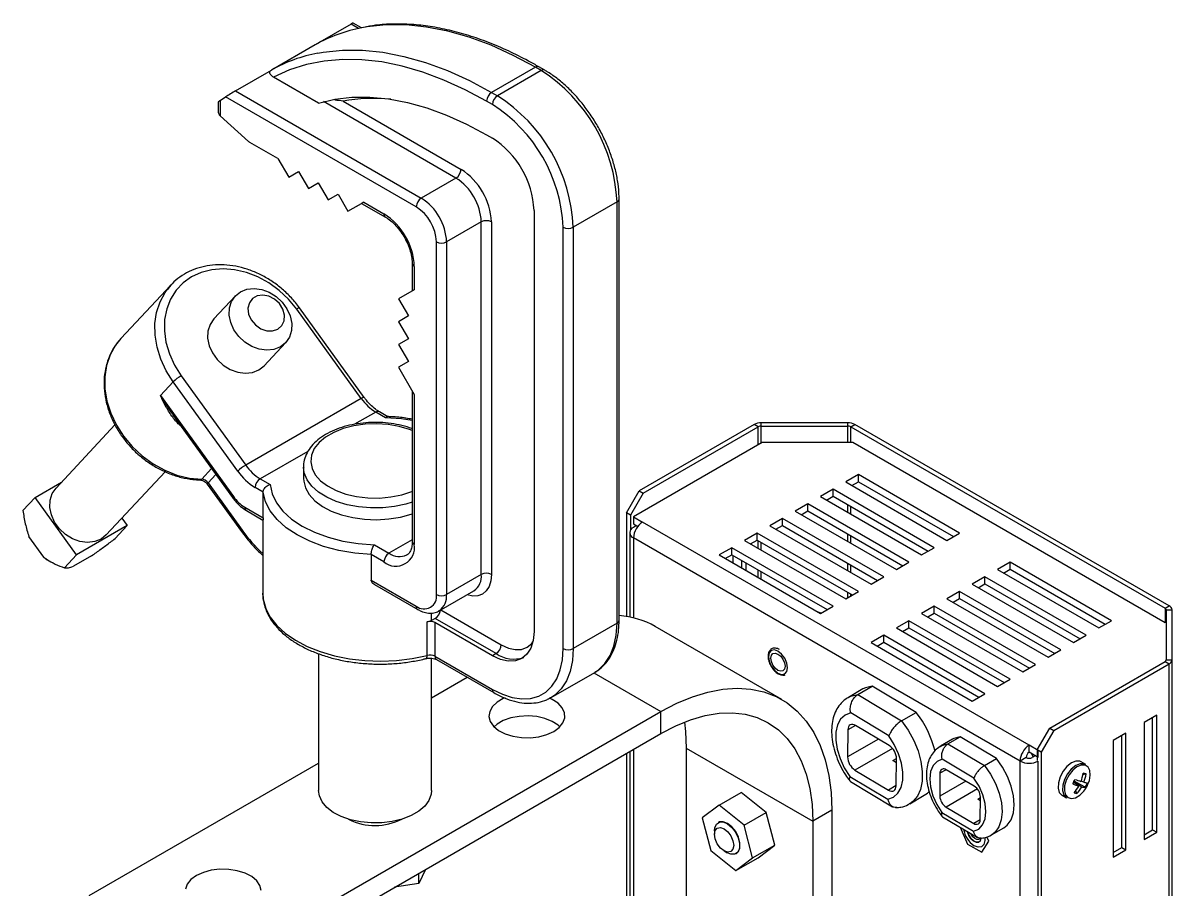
# Model space of a CAD drawing. Extents: x 7 to 135, y 1 to 99.
# Drawn here: x 94.31 to 102.34, y 21.06 to 27.11 of the extents above; entities that cross this region are included whole.
import ezdxf

# ---------------------------------------------------------------- set-up
doc = ezdxf.new("R2010")
doc.units = 0
doc.header["$MEASUREMENT"] = 0
doc.layers.add('OBJECT', color=7, linetype='CONTINUOUS')

msp = doc.modelspace()

# ---------------------------------------------------------------- linework, layer by layer
at = {"layer": 'OBJECT'}
for p, q in [((96.6052, 27.1039), (96.3542, 26.959)), ((96.6573, 27.0738), (96.6052, 27.1039)), ((96.6789, 27.0783), (96.6205, 27.112)), ((96.3542, 26.959), (96.0487, 26.7826)), ((95.7977, 26.6377), (96.0487, 26.7826)), ((97.8934, 26.8029), (97.5879, 26.6266)), ((97.9334, 26.7798), (97.628, 26.6034)), ((97.9334, 26.7798), (97.8934, 26.8029)), ((97.9584, 26.7822), (97.9184, 26.8054)), ((96.377, 26.5523), (96.064, 26.733)), ((95.6919, 26.5713), (95.7292, 26.5957)), ((97.0609, 25.8269), (95.7292, 26.5957)), ((95.7977, 26.6377), (97.0962, 25.8881)), ((97.5879, 26.6266), (97.628, 26.6034)), ((95.6773, 26.5609), (95.6773, 26.4961)), ((95.6919, 26.5713), (95.6919, 26.4622)), ((97.3387, 26.0282), (96.4133, 26.5624)), ((96.5496, 26.5654), (97.3741, 26.0894)), ((97.5926, 26.5422), (97.5525, 26.5653)), ((95.8896, 26.2849), (95.6919, 26.4622)), ((96.0949, 26.1649), (95.899, 26.278)), ((97.5525, 26.3302), (97.5926, 26.307)), ((96.0949, 26.1649), (96.1699, 26.035)), ((96.1699, 26.035), (96.2388, 26.0748)), ((96.1699, 26.035), (96.2388, 26.0748)), ((96.2388, 26.0748), (96.3078, 25.9554)), ((97.3387, 26.0282), (97.0962, 25.8881)), ((96.3078, 25.9554), (96.3767, 25.9952)), ((96.3078, 25.9554), (96.3767, 25.9952)), ((96.3767, 25.9952), (96.4457, 25.8758)), ((96.4457, 25.8758), (96.5146, 25.9156)), ((96.4457, 25.8758), (96.5146, 25.9156)), ((96.5146, 25.9156), (96.5836, 25.7962)), ((96.5836, 25.7962), (96.6939, 25.8599)), ((96.5836, 25.7962), (96.6792, 25.8515)), ((96.6792, 25.8515), (96.8456, 25.7554)), ((96.6939, 25.8599), (96.8353, 25.7783)), ((98.4638, 25.8612), (98.1583, 25.6849)), ((98.4638, 22.9176), (98.4638, 25.8612)), ((98.4784, 22.938), (98.4784, 25.8816)), ((97.8839, 25.8024), (97.8839, 22.8588)), ((97.5155, 25.722), (97.273, 25.582)), ((97.5155, 23.2585), (97.5155, 25.722)), ((97.5862, 25.722), (97.5862, 23.2585)), ((98.0876, 22.7412), (98.0876, 25.6849)), ((98.1583, 25.6849), (98.1583, 22.7412)), ((97.2023, 23.1184), (97.2023, 25.582)), ((97.273, 25.582), (97.273, 23.1184)), ((97.0328, 25.4313), (97.0328, 25.2391)), ((97.0474, 25.4109), (97.0474, 25.2476)), ((95.3478, 25.282), (94.9974, 24.9063)), ((95.3213, 25.2504), (95.3478, 25.282)), ((97.0474, 25.2476), (96.9371, 25.1839)), ((95.7971, 25.2051), (95.6467, 25.0438)), ((96.9371, 25.1839), (97.0061, 25.0645)), ((96.6769, 24.4882), (96.2259, 25.1132)), ((96.6972, 24.4957), (96.2462, 25.1207)), ((97.0061, 25.0645), (96.9371, 25.0246)), ((96.9371, 25.0246), (97.0061, 24.9052)), ((94.9974, 24.9063), (94.9882, 24.8962)), ((97.0061, 24.9052), (96.9371, 24.8654)), ((95.9976, 24.7164), (96.1481, 24.8776)), ((96.9371, 24.8654), (97.0061, 24.746)), ((97.0061, 24.746), (96.9371, 24.7062)), ((96.9371, 24.7062), (97.0474, 24.5151)), ((95.3628, 24.6048), (95.2739, 24.5096)), ((95.8138, 23.9798), (95.3628, 24.6048)), ((95.4184, 24.647), (95.8694, 24.022)), ((95.2739, 24.5096), (95.7832, 23.8039)), ((96.6769, 24.4882), (95.8694, 24.022)), ((97.0328, 24.5405), (97.0328, 23.4887)), ((97.0474, 24.5151), (97.0474, 23.4683)), ((95.3583, 24.3767), (95.778, 23.795)), ((96.7783, 24.3927), (96.6306, 24.3075)), ((96.8472, 24.3529), (96.7783, 24.3927)), ((96.8629, 24.3608), (96.8033, 24.3952)), ((94.9556, 24.3031), (94.5443, 23.8622)), ((99.4219, 24.3068), (98.6175, 23.8424)), ((98.6458, 23.8261), (99.4502, 24.2905)), ((99.4502, 24.2905), (99.4219, 24.3068)), ((99.4502, 24.1639), (99.4502, 24.2905)), ((99.4714, 24.2955), (99.4714, 24.3186)), ((100.0759, 24.3186), (99.4714, 24.3186)), ((99.4714, 24.2955), (100.0759, 24.2955)), ((99.4714, 24.1762), (99.4714, 24.2955)), ((100.0759, 24.2955), (100.0759, 24.3186)), ((100.0759, 24.1795), (100.0759, 24.2955)), ((100.0971, 24.2905), (100.1254, 24.3068)), ((100.0971, 24.2905), (102.2928, 23.0229)), ((100.0971, 24.1795), (100.0971, 24.2905)), ((102.3211, 23.0393), (100.1254, 24.3068)), ((99.4773, 24.1795), (98.5787, 23.6608)), ((100.1125, 24.1795), (99.4773, 24.1795)), ((102.2928, 22.9209), (100.1125, 24.1795)), ((96.3037, 24.1187), (95.9708, 23.9265)), ((96.2734, 24.011), (96.2734, 23.9294)), ((94.8953, 23.5347), (95.3075, 23.9765)), ((95.562, 23.9236), (95.6315, 23.9981)), ((95.6608, 23.9575), (95.6062, 23.899)), ((95.9708, 23.9265), (96.0397, 23.8867)), ((100.1502, 23.9557), (100.0618, 23.9047)), ((100.8573, 23.5475), (100.1502, 23.9557)), ((100.1502, 23.9067), (100.1502, 23.9557)), ((94.3982, 23.7971), (94.5832, 23.9039)), ((95.5521, 23.9186), (95.5526, 23.9186)), ((95.601, 23.8901), (95.8404, 23.5585)), ((95.6062, 23.899), (95.8455, 23.5673)), ((95.991, 23.8332), (95.9354, 23.8653)), ((99.9734, 23.8536), (99.885, 23.8026)), ((100.6805, 23.4454), (99.9734, 23.8536)), ((99.9734, 23.8046), (99.9734, 23.8536)), ((100.0618, 23.9047), (100.7689, 23.4965)), ((100.1042, 23.8802), (100.1502, 23.9067)), ((100.1502, 23.9067), (100.8149, 23.523)), ((94.3132, 23.706), (94.3982, 23.7971)), ((94.6878, 23.3957), (94.3982, 23.7971)), ((95.991, 23.6544), (95.991, 23.8332)), ((98.5292, 23.6893), (98.6175, 23.8424)), ((98.6458, 23.8261), (98.5574, 23.673)), ((98.6175, 23.8424), (98.6458, 23.8261)), ((99.885, 23.8026), (100.5921, 23.3944)), ((99.9275, 23.7781), (99.9734, 23.8046)), ((99.9734, 23.8046), (100.6381, 23.4209)), ((95.8643, 23.7275), (95.991, 23.6544)), ((95.8747, 23.7046), (95.9896, 23.6383)), ((98.5574, 23.673), (98.5292, 23.6893)), ((98.5292, 23.6893), (98.5292, 22.9652)), ((99.7966, 23.7516), (99.7083, 23.7006)), ((99.7083, 23.7006), (100.4154, 23.2924)), ((99.7507, 23.6761), (99.7966, 23.7026)), ((100.5038, 23.3434), (99.7966, 23.7516)), ((99.7966, 23.7026), (99.7966, 23.7516)), ((99.7966, 23.7026), (100.4613, 23.3189)), ((100.0759, 23.6924), (100.0759, 23.7455)), ((100.0971, 23.6802), (100.0971, 23.7332)), ((95.0041, 23.6514), (95.0414, 23.5998)), ((95.9887, 23.6388), (95.9887, 23.1257)), ((98.5574, 23.673), (98.5574, 23.5679)), ((98.5787, 23.6608), (98.6423, 23.624)), ((98.5787, 23.6608), (98.5787, 23.6118)), ((98.5787, 23.6118), (98.6092, 23.5942)), ((101.3434, 22.0647), (98.6423, 23.624)), ((99.6199, 23.6495), (99.5315, 23.5985)), ((100.327, 23.2413), (99.6199, 23.6495)), ((99.6199, 23.6005), (99.6199, 23.6495)), ((95.0414, 23.5998), (94.6878, 23.3957)), ((94.9564, 23.5087), (95.0414, 23.5998)), ((98.5523, 23.5505), (98.5523, 22.961)), ((98.5999, 23.5995), (98.5787, 23.5873)), ((99.4431, 23.5475), (99.3547, 23.4965)), ((100.1502, 23.1393), (99.4431, 23.5475)), ((99.4431, 23.4985), (99.4431, 23.5475)), ((99.5315, 23.5985), (100.2386, 23.1903)), ((99.5739, 23.574), (99.6199, 23.6005)), ((99.6199, 23.6005), (100.2845, 23.2168)), ((100.0759, 23.4883), (100.0759, 23.5414)), ((100.0971, 23.4761), (100.0971, 23.5291)), ((100.7689, 23.4965), (100.8573, 23.5475)), ((94.4593, 23.3785), (94.355, 23.5231)), ((96.7682, 23.4662), (96.8706, 23.4071)), ((97.0328, 23.5007), (96.8706, 23.4071)), ((101.2798, 21.9545), (98.5787, 23.5138)), ((98.5787, 23.5138), (98.5787, 22.9552)), ((99.2663, 23.4454), (99.1779, 23.3944)), ((99.9734, 23.0372), (99.2663, 23.4454)), ((99.2663, 23.3964), (99.2663, 23.4454)), ((99.3547, 23.4965), (100.0618, 23.0883)), ((99.3971, 23.472), (99.4431, 23.4985)), ((99.4431, 23.4985), (100.1078, 23.1148)), ((99.4502, 23.4413), (99.4502, 23.4944)), ((99.4714, 23.4291), (99.4714, 23.4821)), ((100.5921, 23.3944), (100.6805, 23.4454)), ((94.6028, 23.3046), (94.6878, 23.3957)), ((94.7924, 23.3889), (94.6651, 23.3154)), ((96.7462, 23.3973), (96.7462, 23.2184)), ((96.8353, 23.3458), (96.7462, 23.3973)), ((99.1779, 23.3944), (99.885, 22.9862)), ((99.2204, 23.3699), (99.2663, 23.3964)), ((99.2663, 23.3964), (99.931, 23.0127)), ((99.2752, 23.3383), (99.2752, 23.3913)), ((94.5084, 23.3466), (94.5175, 23.3418)), ((99.3353, 23.3036), (99.3353, 23.3566)), ((99.3635, 23.3403), (99.3635, 23.2873)), ((99.4502, 23.2372), (99.4502, 23.2903)), ((100.0759, 23.2842), (100.0759, 23.3373)), ((100.0971, 23.272), (100.0971, 23.325)), ((100.4154, 23.2924), (100.5038, 23.3434)), ((101.2109, 23.3434), (101.1225, 23.2924)), ((101.1225, 23.2924), (101.8296, 22.8842)), ((101.1649, 23.2679), (101.2109, 23.2944)), ((101.918, 22.9352), (101.2109, 23.3434)), ((101.2109, 23.2944), (101.2109, 23.3434)), ((101.2109, 23.2944), (101.8755, 22.9107)), ((96.7462, 23.2184), (97.0609, 23.0368)), ((97.5155, 23.2585), (97.273, 23.1184)), ((99.4714, 23.225), (99.4714, 23.278)), ((100.2386, 23.1903), (100.327, 23.2413)), ((101.0341, 23.2413), (100.9457, 23.1903)), ((101.7412, 22.8331), (101.0341, 23.2413)), ((101.0341, 23.1923), (101.0341, 23.2413)), ((96.7684, 23.1887), (97.0712, 23.0139)), ((97.2212, 23.004), (97.4637, 23.144)), ((100.0618, 23.0883), (100.1502, 23.1393)), ((100.0759, 23.0964), (100.0759, 23.1332)), ((100.8573, 23.1393), (100.7689, 23.0883)), ((101.5644, 22.7311), (100.8573, 23.1393)), ((100.8573, 23.0903), (100.8573, 23.1393)), ((100.9457, 23.1903), (101.6528, 22.7821)), ((100.9881, 23.1658), (101.0341, 23.1923)), ((101.0341, 23.1923), (101.6988, 22.8086)), ((100.0971, 23.1086), (100.0971, 23.1209)), ((100.7689, 23.0883), (101.476, 22.6801)), ((100.8114, 23.0638), (100.8573, 23.0903)), ((100.8573, 23.0903), (101.522, 22.7066)), ((97.1673, 22.9361), (97.1673, 22.989)), ((97.233, 23.0108), (97.6548, 22.7673)), ((99.8878, 22.9878), (99.8712, 22.9942)), ((99.885, 22.9862), (99.9734, 23.0372)), ((100.6805, 23.0372), (100.5921, 22.9862)), ((100.5921, 22.9862), (101.2993, 22.578)), ((100.6346, 22.9617), (100.6805, 22.9882)), ((101.3876, 22.629), (100.6805, 23.0372)), ((100.6805, 22.9882), (100.6805, 23.0372)), ((100.6805, 22.9882), (101.3452, 22.6045)), ((102.2928, 23.0229), (102.3211, 23.0393)), ((102.2928, 23.0229), (102.2928, 22.9209)), ((102.3016, 23.0107), (102.3016, 22.6617)), ((102.3016, 23.0107), (102.3416, 23.0107)), ((102.3416, 22.6617), (102.3416, 23.0107)), ((97.1366, 22.6927), (97.1366, 22.9278)), ((97.1942, 22.9516), (97.1673, 22.9361)), ((97.192, 22.9218), (97.192, 22.6867)), ((97.5926, 22.6906), (97.192, 22.9218)), ((97.6195, 22.7061), (97.1942, 22.9516)), ((98.4638, 22.9176), (98.1583, 22.7412)), ((99.6149, 22.3842), (98.731, 22.8945)), ((100.5038, 22.9352), (100.4154, 22.8842)), ((100.4154, 22.8842), (101.1225, 22.476)), ((100.4578, 22.8597), (100.5038, 22.8862)), ((101.2109, 22.527), (100.5038, 22.9352)), ((100.5038, 22.8862), (100.5038, 22.9352)), ((100.5038, 22.8862), (101.1684, 22.5025)), ((101.8296, 22.8842), (101.918, 22.9352)), ((100.327, 22.8331), (100.2386, 22.7821)), ((101.0341, 22.4249), (100.327, 22.8331)), ((100.327, 22.7841), (100.327, 22.8331)), ((101.6528, 22.7821), (101.7412, 22.8331)), ((100.2386, 22.7821), (100.9457, 22.3739)), ((100.281, 22.7576), (100.327, 22.7841)), ((100.327, 22.7841), (100.9917, 22.4004)), ((101.476, 22.6801), (101.5644, 22.7311)), ((96.3784, 22.705), (96.3784, 21.7492)), ((97.1684, 21.7492), (97.1684, 22.673)), ((97.192, 22.6867), (97.5926, 22.4554)), ((97.2024, 22.6638), (97.603, 22.4325)), ((97.6195, 22.7061), (97.5926, 22.6906)), ((101.4884, 22.1851), (102.2928, 22.6495)), ((102.2928, 22.6495), (102.3211, 22.6332)), ((102.3016, 22.6617), (102.3416, 22.6617)), ((102.3416, 17.1297), (102.3416, 22.6617)), ((98.0029, 22.3979), (98.3084, 22.5742)), ((98.3028, 22.571), (98.771, 22.3007)), ((101.2993, 22.578), (101.3876, 22.629)), ((101.5167, 22.1688), (102.3211, 22.6332)), ((102.3211, 17.1011), (102.3211, 22.6332)), ((97.1684, 22.396), (97.4173, 22.5397)), ((101.1225, 22.476), (101.2109, 22.527)), ((100.1818, 22.458), (100.08, 22.3993)), ((100.1457, 22.4189), (100.2475, 22.4777)), ((100.1457, 22.4189), (100.4522, 22.2359)), ((100.554, 22.2947), (100.2475, 22.4777)), ((100.9457, 22.3739), (101.0341, 22.4249)), ((95.6597, 20.5046), (98.771, 22.3007)), ((98.771, 22.1472), (98.771, 22.3007)), ((100.3635, 22.1308), (100.0963, 22.2902)), ((100.4522, 22.2359), (100.554, 22.2947)), ((102.2344, 22.2745), (102.146, 22.2234)), ((102.2061, 21.4743), (102.2061, 22.2581)), ((102.2344, 21.4579), (102.2344, 22.2745)), ((100.0774, 22.1736), (100.0746, 21.9832)), ((100.1291, 22.2035), (100.0774, 22.1736)), ((100.3651, 22.0627), (100.1309, 22.2024)), ((101.4, 22.032), (101.4884, 22.1851)), ((101.5167, 22.1688), (101.4283, 22.0157)), ((101.4884, 22.1851), (101.5167, 22.1688)), ((102.146, 22.2234), (102.146, 21.4069)), ((95.6597, 20.3511), (98.771, 22.1472)), ((100.2899, 22.1075), (100.0746, 21.9832)), ((100.8079, 22.1065), (100.7231, 22.0575)), ((100.7759, 22.0737), (100.8608, 22.1227)), ((101.1162, 21.9727), (100.8608, 22.1227)), ((102.0187, 22.15), (101.9303, 22.0989)), ((101.9303, 22.0989), (101.9303, 21.2824)), ((101.9904, 21.3498), (101.9904, 22.1336)), ((102.0187, 21.3334), (102.0187, 22.15)), ((98.5292, 22.0075), (98.5292, 18.3614)), ((98.5523, 22.0209), (98.5523, 18.3696)), ((98.5787, 22.0361), (98.5787, 18.3328)), ((98.9478, 22.0449), (99.8317, 21.5346)), ((98.9478, 22.0449), (98.9478, 16.2081)), ((100.3881, 22.0427), (100.1263, 21.8916)), ((100.7759, 22.0737), (101.0314, 21.9238)), ((101.4071, 22.0279), (101.3434, 22.0647)), ((101.3434, 22.0157), (101.3434, 22.0647)), ((101.4071, 21.979), (101.3434, 22.0157)), ((101.3604, 22.0059), (101.3723, 21.9833)), ((101.4283, 22.0157), (101.4, 22.032)), ((101.4, 22.032), (101.4, 21.9585)), ((101.4071, 21.979), (101.4071, 22.0279)), ((101.4283, 22.0157), (101.4283, 16.6878)), ((94.7758, 21.0148), (96.3784, 21.94)), ((100.3919, 21.9572), (100.4168, 21.9716)), ((100.4164, 21.9426), (100.3919, 21.9572)), ((100.3919, 21.9572), (100.4164, 21.9452)), ((100.414, 21.7807), (100.4168, 21.971)), ((100.9579, 21.8357), (100.7353, 21.9664)), ((101.0314, 21.9238), (101.1162, 21.9727)), ((101.3222, 21.9789), (101.2798, 21.9545)), ((101.2798, 16.7735), (101.2798, 21.9545)), ((101.3859, 21.9912), (101.3647, 21.9789)), ((101.4071, 16.7735), (101.4071, 21.9545)), ((101.7386, 21.9312), (101.7079, 21.9489)), ((100.0897, 21.8463), (100.3569, 21.6868)), ((100.1263, 21.8916), (100.3605, 21.7518)), ((100.7203, 21.8686), (100.7192, 21.7092)), ((100.7638, 21.8937), (100.7203, 21.8686)), ((100.9597, 21.7787), (100.7645, 21.8933)), ((101.7408, 21.864), (101.7191, 21.8579)), ((100.0945, 21.8114), (100.3895, 21.6353)), ((100.414, 21.7827), (100.3605, 21.7518)), ((100.9001, 21.8137), (100.7192, 21.7092)), ((100.9814, 21.7593), (100.7626, 21.6331)), ((101.6898, 21.7794), (101.6543, 21.8072)), ((101.6565, 21.8118), (101.7106, 21.7736)), ((101.735, 21.7707), (101.6573, 21.8136)), ((101.7261, 21.8066), (101.7062, 21.8149)), ((99.1764, 21.6465), (99.3305, 21.7354)), ((99.5063, 21.5958), (99.3305, 21.7354)), ((100.509, 21.6562), (100.6108, 21.715)), ((100.984, 21.6884), (101.0031, 21.6995)), ((101.003, 21.6772), (100.984, 21.6884)), ((100.984, 21.6884), (101.003, 21.6791)), ((101.002, 21.5432), (101.0032, 21.7026)), ((101.5729, 21.715), (101.6036, 21.6973)), ((101.6765, 21.7269), (101.6692, 21.7473)), ((99.1764, 21.6465), (99.0598, 21.5571)), ((99.3521, 21.5068), (99.1764, 21.6465)), ((99.9646, 21.6114), (99.8317, 21.5346)), ((99.9646, 21.6114), (99.9646, 17.8159)), ((100.7626, 21.6331), (100.9578, 21.5185)), ((99.0598, 21.5571), (99.119, 21.3281)), ((99.1731, 21.5257), (99.1701, 21.524)), ((99.3521, 21.5068), (99.5063, 21.5958)), ((99.5654, 21.3667), (99.5063, 21.5958)), ((99.8317, 21.5346), (99.8317, 15.5799)), ((100.7326, 21.5948), (100.9552, 21.4641)), ((100.737, 21.5653), (100.9829, 21.4209)), ((101.002, 21.5441), (100.9578, 21.5185)), ((99.1442, 21.4667), (99.1442, 21.4424)), ((99.4113, 21.2778), (99.3521, 21.5068)), ((100.862, 21.4919), (100.9118, 21.3725)), ((101.0806, 21.4383), (101.1654, 21.4873)), ((102.146, 21.4396), (102.2061, 21.4743)), ((102.146, 21.4069), (102.2344, 21.4579)), ((102.2061, 21.4743), (102.2344, 21.4579)), ((99.4113, 21.2778), (99.5654, 21.3667)), ((99.4489, 21.2774), (99.5654, 21.3667)), ((100.9118, 21.3725), (101.0138, 21.3185)), ((100.9936, 21.3898), (100.9937, 21.3899)), ((101.0138, 21.3185), (101.0611, 21.3956)), ((101.0611, 21.3956), (101.0487, 21.4255)), ((99.119, 21.3281), (99.2947, 21.1884)), ((99.2115, 21.3258), (99.2325, 21.3136)), ((99.2947, 21.1884), (99.4113, 21.2778)), ((99.2947, 21.1884), (99.4489, 21.2774)), ((99.2951, 21.3075), (99.2981, 21.3092)), ((101.9303, 21.3151), (101.9904, 21.3498)), ((101.9303, 21.2824), (102.0187, 21.3334)), ((101.9904, 21.3498), (102.0187, 21.3334)), ((97.1252, 21.197), (97.0796, 21.0988)), ((97.0796, 21.0988), (97.0796, 21.1707)), ((97.0796, 21.0988), (96.9095, 21.0725))]:
    msp.add_line(p, q, dxfattribs=at)
at = {"layer": 'OBJECT', "flags": 128}
for points in [[(97.8934, 26.8029), (97.7382, 26.8861), (97.5839, 26.9561), (97.4311, 27.0126), (97.2806, 27.0554), (97.1333, 27.0841), (96.9898, 27.0986), (96.8508, 27.099), (96.7171, 27.085), (96.6812, 27.0787)], [(96.3739, 26.902), (96.4117, 26.9087), (96.5453, 26.9226), (96.6843, 26.9223), (96.8278, 26.9077), (96.9752, 26.879), (97.1256, 26.8363), (97.2784, 26.7798), (97.4328, 26.7097), (97.5879, 26.6266)], [(97.5525, 26.5653), (97.4032, 26.6455), (97.2545, 26.7134), (97.1073, 26.7685), (96.9623, 26.8106), (96.8201, 26.8396), (96.6814, 26.8552), (96.547, 26.8574), (96.4174, 26.8462), (96.2933, 26.8217), (96.1753, 26.7839), (96.064, 26.733)], [(96.377, 26.5523), (96.4917, 26.5792), (96.6119, 26.5932), (96.7371, 26.594), (96.8664, 26.5819), (96.9993, 26.5568), (97.1351, 26.5188), (97.273, 26.4682), (97.4124, 26.4052), (97.5525, 26.3302)], [(96.2259, 25.1132), (96.1692, 25.182), (96.104, 25.2434), (96.0318, 25.2958), (95.9544, 25.3381), (95.8738, 25.369), (95.7919, 25.3879), (95.7108, 25.3943), (95.6324, 25.388), (95.5587, 25.3693), (95.4914, 25.3384), (95.4323, 25.2963), (95.3828, 25.244), (95.3442, 25.1827), (95.3173, 25.1139), (95.3028, 25.0394), (95.3011, 24.9609), (95.3123, 24.8805), (95.336, 24.8), (95.3716, 24.7216), (95.4184, 24.647)], [(95.3628, 24.6048), (95.3141, 24.682), (95.2763, 24.763), (95.2502, 24.8462), (95.2364, 24.9297), (95.2353, 25.0116), (95.2469, 25.09), (95.2708, 25.1633), (95.3066, 25.2298), (95.3213, 25.2504)], [(96.1116, 24.8487), (96.067, 24.8309), (96.0169, 24.8252), (95.9641, 24.8322), (95.9119, 24.8513), (95.8632, 24.8814), (95.8209, 24.9209), (95.7874, 24.9673), (95.7647, 25.0181), (95.754, 25.0702), (95.756, 25.1206), (95.7707, 25.1664), (95.797, 25.205), (95.8336, 25.234), (95.8783, 25.2519), (95.9284, 25.2575), (95.9811, 25.2505), (96.0333, 25.2314), (96.082, 25.2013), (96.1243, 25.1618), (96.1579, 25.1154), (96.1806, 25.0646), (96.1913, 25.0125), (96.1892, 24.9621), (96.1746, 24.9163), (96.1482, 24.8777), (96.1116, 24.8487)], [(96.0943, 24.9725), (96.122, 24.9971), (96.138, 25.0312), (96.1404, 25.0712), (96.1291, 25.1126), (96.1051, 25.1511), (96.0713, 25.1823), (96.0311, 25.203), (95.989, 25.2109), (95.9495, 25.2051), (95.9169, 25.1863), (95.8948, 25.1565), (95.8854, 25.1189), (95.89, 25.0776), (95.9078, 25.0372), (95.9371, 25.0018), (95.9747, 24.9755), (96.0164, 24.961), (96.0577, 24.96), (96.0943, 24.9725)], [(95.6467, 25.0438), (95.6466, 25.0437), (95.6202, 25.0051), (95.6056, 24.9593), (95.6035, 24.9089), (95.6142, 24.8568), (95.6369, 24.806), (95.6704, 24.7596), (95.7128, 24.7202), (95.7615, 24.69), (95.8137, 24.6709), (95.8664, 24.664), (95.9165, 24.6696), (95.9612, 24.6874), (95.9976, 24.7164)], [(94.9882, 24.8962), (94.9606, 24.8607), (94.9229, 24.7935), (94.8976, 24.7191), (94.8851, 24.6391), (94.8859, 24.5556), (94.8998, 24.4703), (94.9267, 24.3853), (94.9657, 24.3026), (95.0161, 24.2241), (95.0767, 24.1516), (95.1459, 24.0868), (95.2223, 24.0313), (95.3041, 23.9863), (95.3893, 23.9529), (95.4759, 23.9318), (95.562, 23.9236)], [(97.0328, 24.3341), (96.9591, 24.3448), (96.8472, 24.3529)], [(97.0328, 24.2641), (97.0128, 24.2718), (96.9409, 24.2929), (96.8637, 24.3063), (96.7835, 24.3115), (96.703, 24.3084), (96.6248, 24.297), (96.5513, 24.2778), (96.485, 24.2513), (96.428, 24.2183), (96.382, 24.18), (96.3487, 24.1376), (96.329, 24.0925), (96.3235, 24.046), (96.3326, 23.9997), (96.3558, 23.9551), (96.3924, 23.9136), (96.4413, 23.8766), (96.5008, 23.8451), (96.5691, 23.8204), (96.644, 23.803), (96.723, 23.7937), (96.8037, 23.7926), (96.8834, 23.7999), (96.9595, 23.8153), (97.0297, 23.8383), (97.0328, 23.8395)], [(97.0328, 23.7642), (96.989, 23.7506), (96.9096, 23.7333), (96.8264, 23.724), (96.7416, 23.7229), (96.6577, 23.7302), (96.5772, 23.7455), (96.5023, 23.7685), (96.4352, 23.7984), (96.3778, 23.8345), (96.3318, 23.8756), (96.2985, 23.9206), (96.2789, 23.9683), (96.2734, 24.0083)], [(96.2734, 23.9294), (96.2744, 23.911), (96.287, 23.8626), (96.3135, 23.8161), (96.3533, 23.7728), (96.4052, 23.7341), (96.4676, 23.701), (96.5389, 23.6744), (96.6169, 23.6552), (96.6994, 23.6439), (96.784, 23.6408), (96.8684, 23.646), (96.95, 23.6593), (97.0265, 23.6804), (97.0328, 23.6826)], [(94.8953, 23.5347), (94.8588, 23.5058), (94.8142, 23.488), (94.764, 23.4823), (94.7113, 23.4893), (94.6591, 23.5084), (94.6104, 23.5385), (94.5681, 23.578), (94.5346, 23.6244), (94.5118, 23.6752), (94.5012, 23.7273), (94.5032, 23.7777), (94.5178, 23.8235), (94.5442, 23.8621), (94.5443, 23.8622)], [(95.601, 23.8901), (95.6009, 23.8903), (95.6012, 23.8922), (95.603, 23.8951), (95.6062, 23.899)], [(96.0397, 23.8867), (96.0538, 23.8221), (96.084, 23.7594), (96.1299, 23.6999), (96.1903, 23.6449), (96.2639, 23.5956), (96.3493, 23.5531), (96.4446, 23.5182), (96.5476, 23.4918), (96.6563, 23.4743), (96.7682, 23.4662)], [(95.778, 23.795), (95.7779, 23.7953), (95.7781, 23.7971), (95.7799, 23.8), (95.7832, 23.8039)], [(96.7462, 23.3973), (96.6312, 23.407), (96.5197, 23.4261), (96.4141, 23.4541), (96.3164, 23.4905), (96.2286, 23.5344), (96.1524, 23.5851), (96.0895, 23.6415), (96.041, 23.7025), (96.008, 23.7668), (95.991, 23.8332)], [(95.8404, 23.5585), (95.8402, 23.5587), (95.8405, 23.5606), (95.8423, 23.5635), (95.8455, 23.5673)], [(97.5862, 23.2585), (97.5822, 23.213), (97.5701, 23.174), (97.5505, 23.143), (97.5241, 23.1211), (97.492, 23.1092), (97.4553, 23.1077), (97.4162, 23.1165)], [(95.9887, 23.1257), (95.9918, 23.0846), (96.0089, 23.0213), (96.0407, 22.96), (96.0865, 22.9017), (96.1455, 22.8475), (96.2166, 22.7984), (96.2986, 22.7553), (96.39, 22.719), (96.489, 22.6902), (96.5938, 22.6693), (96.7026, 22.6568), (96.8132, 22.6529), (96.9238, 22.6577), (97.0323, 22.671), (97.1366, 22.6927)], [(98.3084, 22.5742), (98.3342, 22.5913), (98.3796, 22.6351), (98.4158, 22.6909), (98.4423, 22.7575), (98.4584, 22.8335), (98.4638, 22.9176)], [(97.8839, 22.8588), (97.8783, 22.7964), (97.8617, 22.7429), (97.8348, 22.7002), (97.7986, 22.6702), (97.7545, 22.6538), (97.7041, 22.6518), (97.6494, 22.6642), (97.5926, 22.6906)], [(97.5926, 22.4554), (97.663, 22.4206), (97.732, 22.3981), (97.7982, 22.3884), (97.8602, 22.3917), (97.9167, 22.4079), (97.9667, 22.4367), (98.009, 22.4776), (98.0428, 22.5296), (98.0675, 22.5918), (98.0825, 22.6628), (98.0876, 22.7412)], [(97.6548, 22.7673), (97.7048, 22.7442), (97.7528, 22.7333), (97.797, 22.735), (97.8358, 22.7494), (97.8677, 22.7758), (97.8763, 22.7869)], [(98.1583, 22.7412), (98.1529, 22.6572), (98.1368, 22.5811), (98.1104, 22.5145), (98.0741, 22.4588), (98.0288, 22.415), (98.0002, 22.3963)], [(99.5885, 22.722), (99.5631, 22.7309), (99.5415, 22.7267), (99.5271, 22.7101), (99.522, 22.6836), (99.5271, 22.6513), (99.5415, 22.618), (99.5631, 22.5889), (99.5885, 22.5683), (99.614, 22.5595), (99.6356, 22.5637), (99.65, 22.5803), (99.6551, 22.6068), (99.65, 22.6391), (99.6356, 22.6723), (99.614, 22.7015), (99.5885, 22.722)], [(99.5884, 22.7218), (99.563, 22.7306), (99.5415, 22.7264), (99.5271, 22.7098), (99.522, 22.6834), (99.5271, 22.6512), (99.5415, 22.618), (99.563, 22.5889), (99.5884, 22.5684), (99.6138, 22.5596), (99.6354, 22.5638), (99.6497, 22.5803), (99.6548, 22.6068), (99.6497, 22.639), (99.6354, 22.6722), (99.6138, 22.7013), (99.5884, 22.7218)], [(99.5885, 22.7218), (99.5631, 22.7307), (99.5416, 22.7265)], [(99.6355, 22.5639), (99.6355, 22.5639), (99.6499, 22.5804), (99.6549, 22.6068), (99.6499, 22.6391), (99.6355, 22.6723), (99.614, 22.7013), (99.5885, 22.7218)], [(97.1288, 22.6706), (97.1307, 22.6715), (97.1332, 22.6744), (97.1351, 22.6791), (97.1362, 22.6852), (97.1366, 22.6927)], [(99.5884, 22.5879), (99.5695, 22.6032), (99.5534, 22.6249), (99.5427, 22.6496), (99.5389, 22.6737), (99.5427, 22.6934), (99.5534, 22.7057), (99.5695, 22.7088), (99.5884, 22.7023), (99.6073, 22.687), (99.6234, 22.6653), (99.6341, 22.6406), (99.6379, 22.6165), (99.6341, 22.5968), (99.6234, 22.5845), (99.6073, 22.5814), (99.5884, 22.5879)], [(98.771, 22.3007), (98.8811, 22.3584), (98.9903, 22.4038), (99.0976, 22.4366), (99.2022, 22.4565), (99.303, 22.4633), (99.3993, 22.4569), (99.4903, 22.4375), (99.5751, 22.4051), (99.6531, 22.3601), (99.7235, 22.3028), (99.7858, 22.2338), (99.8395, 22.1535), (99.884, 22.0628), (99.919, 21.9623), (99.9443, 21.8529), (99.9595, 21.7356), (99.9646, 21.6114)], [(100.0802, 22.3994), (100.0986, 22.4083), (100.1457, 22.4189)], [(100.2475, 22.4777), (100.2004, 22.467), (100.1818, 22.458)], [(97.6825, 22.3959), (97.6694, 22.3903), (97.6258, 22.3651), (97.5934, 22.3348), (97.5741, 22.301), (97.5687, 22.2656), (97.5776, 22.2304), (97.6004, 22.1973), (97.6357, 22.1682), (97.6818, 22.1445), (97.7361, 22.1276), (97.7956, 22.1184), (97.8572, 22.1174), (97.9176, 22.1246), (97.9735, 22.1396), (98.0218, 22.1617), (98.0218, 22.1617)], [(98.0218, 22.1617), (98.06, 22.1896), (98.0861, 22.2218), (98.0986, 22.2567), (98.0968, 22.2923), (98.0808, 22.3266), (98.0516, 22.358), (98.0106, 22.3845), (97.9909, 22.3937)], [(98.0639, 22.1933), (98.0516, 22.2044), (98.0106, 22.231), (97.9601, 22.2514), (97.9028, 22.2646), (97.8418, 22.2697), (97.7804, 22.2666), (97.7219, 22.2554), (97.6694, 22.2368), (97.6258, 22.2116), (97.6043, 22.1933)], [(98.771, 22.1472), (98.875, 22.2013), (98.9779, 22.2431), (99.0789, 22.2722), (99.1769, 22.2882), (99.271, 22.2912), (99.3603, 22.2809), (99.4439, 22.2576), (99.521, 22.2214), (99.5909, 22.1727), (99.6529, 22.1119), (99.7064, 22.0397), (99.7509, 21.9568), (99.786, 21.8638), (99.8113, 21.7618), (99.8265, 21.6517), (99.8317, 21.5346)], [(100.0963, 22.2902), (100.0575, 22.2753), (100.0264, 22.2472), (100.0046, 22.2072), (99.993, 22.1572), (99.9921, 22.0993), (100.002, 22.0364), (100.0223, 21.9712), (100.052, 21.9069), (100.0897, 21.8463)], [(98.935, 22.2271), (98.9427, 22.162), (98.9478, 22.0449)], [(100.1309, 22.2024), (100.1206, 22.2074), (100.1107, 22.2099), (100.1015, 22.2097), (100.0935, 22.207), (100.0868, 22.2018), (100.0818, 22.1943), (100.0786, 22.1848), (100.0774, 22.1736)], [(100.4522, 22.2359), (100.4981, 22.1698), (100.5368, 22.0986), (100.5668, 22.0248), (100.5871, 21.9512), (100.5969, 21.8803), (100.5959, 21.8147), (100.5842, 21.7566), (100.5621, 21.7083), (100.5305, 21.6714), (100.5088, 21.6561)], [(100.3569, 21.6868), (100.3957, 21.7017), (100.4268, 21.7298), (100.4486, 21.7698), (100.4602, 21.8199), (100.4611, 21.8777), (100.4512, 21.9407), (100.4309, 22.0058), (100.4012, 22.0702), (100.3635, 22.1308)], [(100.8608, 22.1227), (100.8182, 22.1118), (100.8079, 22.1065)], [(100.7212, 22.0564), (100.7333, 22.0628), (100.7759, 22.0737)], [(100.7353, 21.9664), (100.6995, 21.9511), (100.6723, 21.9221), (100.6551, 21.8811), (100.649, 21.8304), (100.6544, 21.773), (100.6708, 21.7123), (100.6974, 21.6517), (100.7326, 21.5948)], [(101.0314, 21.9238), (101.0735, 21.8631), (101.1081, 21.7975), (101.1339, 21.7298), (101.1496, 21.6628), (101.1546, 21.5995), (101.1487, 21.5426), (101.1321, 21.4946), (101.1056, 21.4575), (101.0824, 21.4394)], [(101.1654, 21.4873), (101.1905, 21.5065), (101.217, 21.5436), (101.2336, 21.5916), (101.2395, 21.6485), (101.2344, 21.7118), (101.2187, 21.7788), (101.193, 21.8465), (101.1583, 21.9121), (101.1162, 21.9727)], [(101.7079, 21.9489), (101.6973, 21.9533), (101.6693, 21.9537), (101.6382, 21.9409), (101.6074, 21.9163), (101.5801, 21.8825), (101.5593, 21.8433), (101.5474, 21.8028), (101.5455, 21.7655), (101.5539, 21.7354), (101.5717, 21.7158), (101.5729, 21.715)], [(101.7386, 21.9312), (101.728, 21.9356), (101.7, 21.936), (101.6689, 21.9232), (101.638, 21.8986), (101.6108, 21.8648), (101.59, 21.8256), (101.5781, 21.7851), (101.5762, 21.7478), (101.5846, 21.7177), (101.6024, 21.6981), (101.6036, 21.6973)], [(101.734, 21.925), (101.7073, 21.9254), (101.6776, 21.9132), (101.6482, 21.8897), (101.6222, 21.8575), (101.6024, 21.8201), (101.591, 21.7815), (101.5892, 21.7459), (101.5972, 21.7172), (101.6142, 21.6985), (101.6383, 21.6917), (101.6668, 21.6978), (101.6968, 21.7158), (101.7249, 21.7441), (101.7322, 21.7536)], [(101.7542, 21.7917), (101.7639, 21.8179), (101.7706, 21.8555), (101.7674, 21.8881), (101.7548, 21.9121), (101.734, 21.925)], [(100.3605, 21.7518), (100.3707, 21.7469), (100.3807, 21.7444), (100.3898, 21.7445), (100.3979, 21.7473), (100.4046, 21.7525), (100.4096, 21.76), (100.4128, 21.7695), (100.414, 21.7807)], [(100.9552, 21.4641), (100.991, 21.4794), (101.0182, 21.5083), (101.0354, 21.5494), (101.0415, 21.6001), (101.0361, 21.6575), (101.0197, 21.7182), (100.9931, 21.7788), (100.9579, 21.8357)], [(101.7322, 21.7536), (101.7481, 21.7793), (101.7542, 21.7917)], [(97.1684, 21.7492), (97.1656, 21.7221), (97.1497, 21.6798), (97.1201, 21.6399), (97.078, 21.604), (97.0249, 21.5734), (96.9627, 21.5491), (96.8937, 21.532), (96.8203, 21.5228), (96.7452, 21.5217), (96.6712, 21.5289), (96.6008, 21.5441), (96.5367, 21.5666), (96.4811, 21.5958), (96.4361, 21.6305), (96.4033, 21.6695), (96.3839, 21.7114), (96.3784, 21.7492)], [(100.6108, 21.715), (100.6323, 21.7302), (100.6467, 21.7442)], [(99.1442, 21.4667), (99.1463, 21.4877), (99.158, 21.5136), (99.1788, 21.5278), (99.206, 21.5284), (99.2364, 21.5154), (99.2664, 21.4904)], [(99.3224, 21.3484), (99.3228, 21.3836), (99.3126, 21.4229), (99.2932, 21.4616), (99.2668, 21.4949), (99.2366, 21.5189), (99.2063, 21.5306), (99.1795, 21.5287), (99.1731, 21.5257)], [(99.2373, 21.4605), (99.2592, 21.431), (99.2738, 21.3974), (99.2789, 21.3647), (99.2737, 21.3379), (99.2591, 21.3211), (99.2373, 21.3168), (99.2115, 21.3258), (99.1857, 21.3466), (99.1639, 21.3761), (99.1493, 21.4098), (99.1442, 21.4425), (99.1493, 21.4693), (99.1639, 21.4861), (99.1858, 21.4903), (99.2115, 21.4813), (99.2373, 21.4605)], [(99.2664, 21.4904), (99.2923, 21.4564), (99.311, 21.4175), (99.3202, 21.3784), (99.3188, 21.3438), (99.3071, 21.3178), (99.2863, 21.3037), (99.2591, 21.303), (99.2325, 21.3136)], [(100.9937, 21.3899), (100.9905, 21.3883), (100.9738, 21.3875), (100.9549, 21.396), (100.9366, 21.4128), (100.9218, 21.4351), (100.9126, 21.4597), (100.912, 21.4626)], [(101.0002, 21.4145), (100.9911, 21.4068), (100.9783, 21.4062), (100.9636, 21.4128), (100.9495, 21.4257), (100.9381, 21.4429), (100.9353, 21.4489)], [(100.9365, 21.4127), (100.9548, 21.396), (100.9737, 21.3874), (100.9904, 21.3883), (101.0024, 21.3985), (101.0076, 21.4147)], [(101.0337, 21.4189), (101.0341, 21.3983), (101.0265, 21.3719), (101.0099, 21.356), (100.9863, 21.3528), (100.9591, 21.3626)], [(99.2981, 21.3092), (99.3116, 21.3215), (99.3224, 21.3484)], [(95.9781, 21.0499), (95.9692, 21.0851), (95.9464, 21.1182), (95.9111, 21.1473), (95.865, 21.171), (95.8108, 21.1879), (95.7512, 21.1971), (95.6896, 21.1981), (95.6292, 21.1909), (95.5734, 21.1759), (95.525, 21.1538)], [(95.525, 21.1538), (95.4868, 21.1259), (95.4607, 21.0936), (95.4483, 21.0588)]]:
    msp.add_lwpolyline(points, dxfattribs=at)
at = {"layer": 'OBJECT'}
for centre, radius, start, end in [((96.8801, 26.029), 1.0684, 100.72748, 119.48636), ((96.5745, 25.8529), 1.0681, 100.8273, 119.48768), ((97.908, 26.7825), 0.0252, 65.69434, 125.61579), ((97.9481, 26.7593), 0.0252, 65.71283, 125.61326), ((97.3168, 25.8114), 1.148, 2.48706, 57.51293), ((96.7639, 25.4408), 1.1448, 84.0046, 100.79216), ((97.6293, 26.5618), 0.0768, 122.60526, 177.39455), ((97.6694, 26.5387), 0.0768, 122.60526, 177.39455), ((97.0113, 25.635), 1.148, 2.48731, 57.51268), ((97.0171, 25.6384), 1.0715, 2.48708, 57.51291), ((95.9276, 26.3269), 0.0567, 227.79352, 239.63965), ((97.2514, 25.7737), 0.6332, 2.60545, 57.39448), ((97.2973, 26.0929), 0.0768, 302.60549, 357.39431), ((97.1317, 25.7045), 0.3842, 2.60539, 57.39454), ((97.1257, 25.701), 0.461, 2.6055, 57.39447), ((97.1376, 25.8234), 0.0768, 122.60611, 177.39389), ((96.8892, 25.5645), 0.3842, 2.60539, 57.39454), ((98.4534, 25.8841), 0.0251, 294.37574, 354.2897), ((96.8604, 25.7758), 0.0252, 174.41142, 233.94139), ((96.5869, 25.3899), 0.461, 2.60553, 57.39444), ((96.8952, 25.568), 0.3074, 2.60566, 57.39425), ((97.5509, 25.6537), 0.0769, 62.6101, 117.3899), ((98.1229, 25.7531), 0.0769, 242.60963, 297.39057), ((97.2376, 25.6502), 0.0769, 242.60942, 297.39058), ((97.0578, 25.4338), 0.0251, 185.71181, 245.6236), ((96.2467, 25.0883), 0.0324, 90.89301, 129.82924), ((95.559, 24.4037), 0.281, 120.01228, 134.28014), ((96.6977, 24.4633), 0.0324, 90.88688, 129.8267), ((96.9545, 24.6815), 0.3383, 214.85183, 238.60671), ((96.7929, 24.3723), 0.0252, 65.69476, 125.61559), ((99.4694, 24.2176), 0.101, 88.85556, 118.04044), ((99.4706, 24.2523), 0.0433, 88.85721, 118.03815), ((100.0779, 24.2176), 0.101, 61.95941, 91.14406), ((100.0768, 24.2523), 0.0433, 61.95885, 91.1442), ((96.01, 23.7787), 0.281, 120.01356, 134.28083), ((96.147, 24.2153), 0.3383, 214.85183, 238.60671), ((96.1469, 24.2118), 0.4059, 214.85173, 238.60712), ((96.0122, 23.8618), 0.0768, 122.60525, 177.39475), ((95.5517, 23.9317), 0.0131, 273.93221, 321.76331), ((95.5589, 23.8659), 0.0578, 34.93865, 86.90665), ((96.0053, 23.9585), 0.2706, 214.85139, 238.60718), ((95.8871, 23.7241), 0.0231, 171.33161, 237.35617), ((98.7168, 23.5075), 0.1383, 122.60574, 177.39453), ((96.7165, 24.1907), 1.071, 215.59282, 227.19473), ((98.5926, 23.5505), 0.0393, 110.7835, 249.21666), ((96.9181, 23.4473), 0.131, 230.79659, 9.21425), ((97.0578, 23.4912), 0.0251, 185.69576, 245.625), ((94.6579, 23.6306), 0.3209, 231.76542, 242.22138), ((96.912, 23.3423), 0.0768, 122.60525, 177.39475), ((96.9439, 23.5094), 0.1258, 234.39485, 294.16386), ((97.394, 23.2445), 0.1223, 304.75805, 6.55432), ((97.5509, 23.1902), 0.0769, 62.6101, 117.3899), ((97.1161, 23.1045), 0.0873, 230.79686, 9.21418), ((97.2376, 23.1867), 0.0769, 242.60942, 297.39058), ((97.1475, 23.1062), 0.126, 306.1004, 5.5855), ((97.0841, 23.0335), 0.0235, 171.97391, 236.72914), ((97.1521, 23.0169), 0.0777, 302.79541, 353.96111), ((98.4346, 22.3731), 0.5998, 60.38229, 85.81524), ((102.2866, 23.0092), 0.0151, 5.69487, 65.62619), ((102.3065, 23.0072), 0.0352, 5.6956, 65.62535), ((96.8484, 24.0667), 1.1747, 284.19977, 285.75233), ((97.1564, 22.8523), 0.0781, 62.87567, 104.71899), ((98.4534, 22.9405), 0.0251, 294.37475, 354.30448), ((97.5781, 22.7708), 0.0768, 302.60635, 357.39345), ((98.1229, 22.8095), 0.0769, 242.60963, 297.39057), ((97.1564, 22.6172), 0.0781, 62.87567, 104.71899), ((97.2155, 22.6835), 0.0237, 172.34643, 236.34134), ((97.7424, 22.8808), 0.2136, 234.8691, 288.9007), ((102.2866, 22.6632), 0.0151, 294.37691, 354.30459), ((102.3065, 22.6652), 0.0352, 294.37515, 354.30499), ((97.6176, 22.4529), 0.0252, 174.38063, 234.29224), ((99.9938, 21.8545), 0.7124, 13.71393, 38.15766), ((100.3025, 21.967), 0.1143, 2.0375, 56.83835), ((101.418, 21.9482), 0.1383, 122.60574, 177.39453), ((101.3683, 21.9769), 0.0461, 122.60519, 177.39546), ((100.1888, 21.9873), 0.1143, 182.03783, 236.83816), ((101.3434, 22.0773), 0.1383, 242.60965, 297.39029), ((101.3434, 22.0199), 0.0461, 242.60946, 297.39054), ((100.7471, 21.8725), 0.0271, 49.97153, 188.37635), ((101.4318, 21.9202), 0.294, 338.48539, 350.06298), ((101.6892, 21.717), 0.1558, 70.66815, 78.09699), ((101.4866, 21.8984), 0.2565, 339.03632, 352.31522), ((100.908, 21.6987), 0.0953, 2.32707, 57.11807), ((100.9395, 22.146), 0.7911, 333.65609, 336.1187), ((101.8516, 22.2742), 0.5206, 247.02527, 251.89255), ((101.4567, 21.9066), 0.2655, 318.97625, 331.36871), ((102.118, 23.2038), 1.4513, 251.72112, 253.47686), ((101.5033, 21.8895), 0.2375, 316.82511, 330.80335), ((101.7331, 21.8591), 0.0884, 255.2913, 271.25695), ((101.7848, 22.0196), 0.221, 254.60474, 260.8025), ((101.5529, 21.8825), 0.2208, 324.28141, 335.72397), ((101.5562, 21.8733), 0.2062, 330.15733, 339.61723), ((100.8144, 21.7131), 0.0953, 182.32658, 237.11919), ((101.6918, 21.819), 0.0933, 248.17252, 260.59261), ((96.7733, 21.9088), 0.4056, 242.94041, 297.59611), ((100.9752, 21.5393), 0.0271, 229.97073, 8.37716), ((101.0496, 21.5024), 0.1665, 188.25249, 237.09716), ((101.0215, 21.4856), 0.1119, 191.8597, 220.63281)]:
    msp.add_arc(centre, radius, start, end, dxfattribs=at)
for centre, major_axis, ratio, start_param, end_param in [((96.5721, 27.0822), (0.0485, 0.0297), 0.027575, 0.014954, 0.80027), ((95.7646, 26.6161), (0.0485, 0.0297), 0.027575, 0.80027, 2.371067), ((95.7273, 26.5917), (0.05, 0.0308), 0.027571, 2.339213, 3.156401), ((95.7273, 26.525), (0.0354, 0.0612), 0.577335, 2.356235, 2.871597), ((95.7273, 26.4826), (0.0487, -0.0161), 0.700151, 3.884192, 4.154229), ((96.7292, 25.8803), (0.05, 0.0289), 0.00007, 2.356154, 3.141633)]:
    msp.add_ellipse(centre, major_axis=major_axis, ratio=ratio, start_param=start_param, end_param=end_param, dxfattribs=at)
for points, knots in [([(97.9184, 26.8054), (97.8938, 26.8193), (97.8227, 26.8595), (97.7051, 26.9181), (97.566, 26.9776), (97.4281, 27.026), (97.292, 27.0633), (97.1583, 27.0892), (97.0274, 27.1037), (96.9001, 27.1062), (96.7878, 27.0994), (96.7201, 27.0867), (96.6919, 27.0814)], [0, 0, 0, 0, 0.057095, 0.165488, 0.27391, 0.382317, 0.490678, 0.598952, 0.707087, 0.815026, 0.922712, 1, 1, 1, 1]), ([(96.064, 26.733), (96.0567, 26.738), (96.0446, 26.7464), (96.0373, 26.7601), (96.0374, 26.7704), (96.0417, 26.7778), (96.0467, 26.7812), (96.0487, 26.7826)], [0, 0, 0, 0, 0.35028, 0.585229, 0.760499, 0.899706, 1, 1, 1, 1]), ([(98.4784, 25.8816), (98.4781, 25.8961), (98.4774, 25.9378), (98.4691, 26.0099), (98.4508, 26.0975), (98.4239, 26.1863), (98.389, 26.2747), (98.3466, 26.3613), (98.2976, 26.4447), (98.2427, 26.5236), (98.1827, 26.5968), (98.1185, 26.663), (98.0512, 26.721), (97.9972, 26.7592), (97.9661, 26.7777), (97.9584, 26.7822)], [0, 0, 0, 0, 0.0448182, 0.1293531, 0.2137888, 0.2980895, 0.3822682, 0.4663674, 0.5504367, 0.6345317, 0.7186939, 0.8029819, 0.8874538, 0.9721562, 1, 1, 1, 1]), ([(96.5496, 26.5654), (96.5495, 26.5654), (96.5323, 26.5693), (96.5121, 26.5709), (96.4921, 26.5726)], [0, 0, 0, 0, 0.004925, 1, 1, 1, 1]), ([(96.8456, 25.7554), (96.8519, 25.7516), (96.8703, 25.7403), (96.9016, 25.7143), (96.9373, 25.6757), (96.9696, 25.6304), (96.9966, 25.581), (97.0168, 25.53), (97.0292, 25.4812), (97.0326, 25.4489), (97.0328, 25.4335), (97.0328, 25.4313)], [0, 0, 0, 0, 0.067195, 0.197029, 0.32808, 0.460157, 0.592759, 0.725244, 0.856826, 0.979682, 1, 1, 1, 1]), ([(96.2462, 25.1207), (96.2368, 25.1332), (96.2098, 25.1691), (96.1588, 25.2237), (96.0917, 25.2813), (96.0186, 25.3303), (95.9412, 25.3699), (95.8607, 25.3992), (95.779, 25.4175), (95.6976, 25.4244), (95.6183, 25.4198), (95.5427, 25.4036), (95.4723, 25.3763), (95.4091, 25.3383), (95.3577, 25.2957), (95.332, 25.2624), (95.321, 25.2483)], [0, 0, 0, 0, 0.040622, 0.11622, 0.191886, 0.267591, 0.343335, 0.419107, 0.494881, 0.570603, 0.64619, 0.721537, 0.796539, 0.87114, 0.945362, 1, 1, 1, 1]), ([(94.9882, 24.8954), (94.9867, 24.894), (94.9681, 24.8757), (94.9409, 24.8326), (94.9085, 24.7672), (94.8879, 24.6953), (94.8783, 24.6194), (94.8802, 24.5407), (94.8935, 24.4607), (94.918, 24.3811), (94.9533, 24.3035), (94.9986, 24.2294), (95.053, 24.1604), (95.1155, 24.0978), (95.1847, 24.0429), (95.2594, 23.9968), (95.338, 23.9605), (95.419, 23.9348), (95.4909, 23.9215), (95.535, 23.9194), (95.5521, 23.9186)], [0, 0, 0, 0, 0.005024, 0.063857, 0.122667, 0.1816, 0.240765, 0.300206, 0.3599, 0.419794, 0.479826, 0.539944, 0.600116, 0.660324, 0.720562, 0.780832, 0.841132, 0.901449, 0.961756, 1, 1, 1, 1]), ([(95.4182, 24.2937), (95.4094, 24.3016), (95.3803, 24.3278), (95.3404, 24.3812), (95.3023, 24.446), (95.2821, 24.4901), (95.2741, 24.5093), (95.2739, 24.5096)], [0, 0, 0, 0, 0.135841, 0.450355, 0.765204, 0.99634, 1, 1, 1, 1]), ([(95.3607, 24.3785), (95.3421, 24.4033), (95.3108, 24.445), (95.2847, 24.4906), (95.2741, 24.5093), (95.2739, 24.5096)], [0, 0, 0, 0, 0.591022, 0.993459, 1, 1, 1, 1]), ([(96.8033, 24.3952), (96.797, 24.399), (96.7786, 24.4103), (96.7473, 24.4363), (96.718, 24.4678), (96.7022, 24.489), (96.6972, 24.4957)], [0, 0, 0, 0, 0.173039, 0.507381, 0.844863, 1, 1, 1, 1]), ([(96.8598, 24.3616), (96.8577, 24.3612), (96.8538, 24.3603), (96.8493, 24.3556), (96.8473, 24.353), (96.8472, 24.3529)], [0, 0, 0, 0, 0.5311934, 0.9893867, 1, 1, 1, 1]), ([(97.0328, 24.343), (97.018, 24.3457), (96.9711, 24.3543), (96.9126, 24.3595), (96.8694, 24.3611), (96.8598, 24.3615)], [0, 0, 0, 0, 0.262882, 0.835374, 1, 1, 1, 1]), ([(97.0328, 24.2768), (97.0322, 24.277), (97.0102, 24.2867), (96.9605, 24.2996), (96.8855, 24.3146), (96.807, 24.3213), (96.7279, 24.3208), (96.6499, 24.3127), (96.5748, 24.2973), (96.5043, 24.2748), (96.4403, 24.2454), (96.3841, 24.2096), (96.3377, 24.168), (96.3023, 24.1212), (96.2809, 24.0711), (96.2719, 24.0323), (96.2741, 24.0115), (96.2745, 24.0077)], [0, 0, 0, 0, 0.0019931, 0.077814, 0.1534456, 0.2289248, 0.3043457, 0.3798208, 0.4554367, 0.5313199, 0.6075849, 0.6842873, 0.7612547, 0.8376648, 0.9122965, 0.9843223, 1, 1, 1, 1]), ([(95.5521, 23.9186), (95.5546, 23.9184), (95.5615, 23.918), (95.5749, 23.9133), (95.5899, 23.9035), (95.5974, 23.8946), (95.601, 23.8901)], [0, 0, 0, 0, 0.168705, 0.452285, 0.730264, 1, 1, 1, 1]), ([(95.991, 23.8332), (95.9915, 23.8377), (95.9925, 23.8467), (96.0001, 23.8604), (96.0114, 23.8727), (96.0251, 23.8817), (96.035, 23.8855), (96.0396, 23.8867), (96.0397, 23.8867)], [0, 0, 0, 0, 0.197771, 0.395372, 0.598087, 0.812874, 0.995764, 1, 1, 1, 1]), ([(95.778, 23.795), (95.7839, 23.7872), (95.8011, 23.7647), (95.8331, 23.732), (95.8609, 23.7137), (95.8747, 23.7046)], [0, 0, 0, 0, 0.210949, 0.607661, 1, 1, 1, 1]), ([(94.3132, 23.706), (94.3176, 23.6749), (94.3261, 23.6152), (94.3456, 23.553), (94.355, 23.5231)], [0, 0, 0, 0, 0.519495, 1, 1, 1, 1]), ([(95.991, 23.6544), (95.991, 23.6512), (95.9909, 23.6448), (95.9903, 23.639), (95.9899, 23.6387), (95.9897, 23.6385)], [0, 0, 0, 0, 0.295944, 0.590031, 1, 1, 1, 1]), ([(95.8404, 23.5585), (95.8504, 23.545), (95.8793, 23.5059), (95.9284, 23.4481), (95.9695, 23.4089), (95.9887, 23.3905)], [0, 0, 0, 0, 0.219089, 0.633754, 1, 1, 1, 1]), ([(94.7924, 23.3889), (94.8038, 23.3968), (94.8371, 23.4199), (94.8923, 23.4604), (94.9349, 23.4925), (94.9564, 23.5087)], [0, 0, 0, 0, 0.205666, 0.600109, 1, 1, 1, 1]), ([(96.7462, 23.3973), (96.7464, 23.4019), (96.7468, 23.4112), (96.7503, 23.4273), (96.7554, 23.4431), (96.7616, 23.4565), (96.7661, 23.4635), (96.7681, 23.4661), (96.7682, 23.4662)], [0, 0, 0, 0, 0.197771, 0.395373, 0.598087, 0.812874, 0.995765, 1, 1, 1, 1]), ([(97.0328, 23.4887), (97.0326, 23.4818), (97.032, 23.4615), (97.0259, 23.4336), (97.0137, 23.4103), (97.004, 23.3987), (96.9965, 23.3958), (96.9951, 23.3953)], [0, 0, 0, 0, 0.137321, 0.399068, 0.661312, 0.933674, 1, 1, 1, 1]), ([(94.4593, 23.3785), (94.4649, 23.3744), (94.4913, 23.3551), (94.5397, 23.3293), (94.5817, 23.3129), (94.6028, 23.3046)], [0, 0, 0, 0, 0.116886, 0.553886, 1, 1, 1, 1]), ([(94.6028, 23.3046), (94.6107, 23.304), (94.6254, 23.3028), (94.6525, 23.3114), (94.6651, 23.3154)], [0, 0, 0, 0, 0.538104, 1, 1, 1, 1]), ([(96.7687, 23.1891), (96.7674, 23.1897), (96.7611, 23.1923), (96.7536, 23.1998), (96.7471, 23.2096), (96.7465, 23.2158), (96.7462, 23.2184)], [0, 0, 0, 0, 0.097445, 0.481143, 0.777155, 1, 1, 1, 1]), ([(95.9892, 23.1387), (95.9891, 23.1381), (95.9861, 23.117), (95.9917, 23.0749), (96.0069, 23.0142), (96.0355, 22.9556), (96.0752, 22.8998), (96.1262, 22.8473), (96.1878, 22.7989), (96.2591, 22.7555), (96.3388, 22.7179), (96.4256, 22.6865), (96.5181, 22.6618), (96.6148, 22.6441), (96.7144, 22.6337), (96.8154, 22.6305), (96.9163, 22.6348), (97.0137, 22.6462), (97.0841, 22.6596), (97.1212, 22.6688), (97.1288, 22.6706)], [0, 0, 0, 0, 0.0017227, 0.0610053, 0.1200784, 0.1795109, 0.2398223, 0.3011311, 0.3632183, 0.4257419, 0.4884165, 0.5510508, 0.6135985, 0.6760596, 0.7384548, 0.8008144, 0.8631723, 0.9255574, 0.9847436, 1, 1, 1, 1]), ([(97.0712, 23.0139), (97.0791, 23.0097), (97.1002, 22.9985), (97.1351, 22.9882), (97.1739, 22.9873), (97.2038, 22.9933), (97.2174, 23.003), (97.2211, 23.0057)], [0, 0, 0, 0, 0.157843, 0.422687, 0.671965, 0.910733, 1, 1, 1, 1]), ([(98.3108, 22.5773), (98.3173, 22.5808), (98.3414, 22.5934), (98.3762, 22.6263), (98.4141, 22.6747), (98.4435, 22.7325), (98.4644, 22.7984), (98.4764, 22.8673), (98.4778, 22.9158), (98.4784, 22.938)], [0, 0, 0, 0, 0.058593, 0.215746, 0.373194, 0.532818, 0.695427, 0.860613, 1, 1, 1, 1]), ([(99.5993, 22.7334), (99.5947, 22.7357), (99.5812, 22.7426), (99.5597, 22.7453), (99.5379, 22.7369), (99.5238, 22.7184), (99.5181, 22.6927), (99.521, 22.6617), (99.5327, 22.6285), (99.5519, 22.5972), (99.5761, 22.5727), (99.5986, 22.5578), (99.6117, 22.5567), (99.6161, 22.5563)], [0, 0, 0, 0, 0.05391, 0.157683, 0.24806, 0.342872, 0.438018, 0.53837, 0.640337, 0.742213, 0.844439, 0.947577, 1, 1, 1, 1]), ([(97.1288, 22.6706), (97.1326, 22.6715), (97.1424, 22.6736), (97.1606, 22.6745), (97.1799, 22.6722), (97.1944, 22.6679), (97.2001, 22.665), (97.2024, 22.6638)], [0, 0, 0, 0, 0.152748, 0.38893, 0.634497, 0.849145, 1, 1, 1, 1]), ([(99.6161, 22.5563), (99.6206, 22.555), (99.6287, 22.5528), (99.6354, 22.5561), (99.6383, 22.5575)], [0, 0, 0, 0, 0.562452, 1, 1, 1, 1]), ([(97.603, 22.4325), (97.6154, 22.4256), (97.6514, 22.4057), (97.7114, 22.3809), (97.7815, 22.3625), (97.8496, 22.3562), (97.9137, 22.3628), (97.9641, 22.3766), (97.9903, 22.3922), (97.999, 22.3975)], [0, 0, 0, 0, 0.088915, 0.257287, 0.425706, 0.592988, 0.757819, 0.919273, 1, 1, 1, 1]), ([(100.0963, 22.2902), (100.0963, 22.2904), (100.0946, 22.2982), (100.0925, 22.3168), (100.0958, 22.3469), (100.1069, 22.3773), (100.1239, 22.4032), (100.1384, 22.4137), (100.1457, 22.4189)], [0, 0, 0, 0, 0.003684, 0.169177, 0.383479, 0.590872, 0.795385, 1, 1, 1, 1]), ([(100.0808, 22.3984), (100.0696, 22.3916), (100.0439, 22.3762), (100.0128, 22.3405), (99.9869, 22.2957), (99.97, 22.244), (99.962, 22.186), (99.9634, 22.1225), (99.9745, 22.0555), (99.9948, 21.9874), (100.0236, 21.9207), (100.0557, 21.8626), (100.0802, 21.8296), (100.0903, 21.8159)], [0, 0, 0, 0, 0.067781, 0.154466, 0.24172, 0.332181, 0.427215, 0.526238, 0.62725, 0.728242, 0.828824, 0.929194, 1, 1, 1, 1]), ([(100.4522, 22.2359), (100.4446, 22.2309), (100.4293, 22.2209), (100.4062, 22.1986), (100.3859, 22.1737), (100.3715, 22.1503), (100.3655, 22.1365), (100.3635, 22.1309), (100.3635, 22.1308)], [0, 0, 0, 0, 0.204615, 0.409131, 0.616521, 0.830819, 0.996317, 1, 1, 1, 1]), ([(100.7206, 22.0555), (100.7089, 22.0474), (100.6845, 22.0308), (100.6572, 21.9941), (100.6374, 21.9506), (100.6263, 21.9004), (100.6244, 21.8445), (100.6321, 21.7843), (100.649, 21.7222), (100.6747, 21.6611), (100.7033, 21.6093), (100.7249, 21.5804), (100.7334, 21.5692)], [0, 0, 0, 0, 0.088268, 0.183134, 0.27968, 0.380936, 0.48763, 0.597856, 0.708758, 0.819242, 0.929476, 1, 1, 1, 1]), ([(100.7353, 21.9664), (100.7352, 21.9665), (100.7338, 21.973), (100.732, 21.9886), (100.7346, 22.0137), (100.7437, 22.039), (100.7578, 22.0607), (100.7699, 22.0694), (100.7759, 22.0737)], [0, 0, 0, 0, 0.0036841, 0.1691808, 0.383477, 0.5908705, 0.795385, 1, 1, 1, 1]), ([(101.0314, 21.9238), (101.025, 21.9196), (101.0123, 21.9113), (100.9932, 21.8926), (100.9764, 21.8718), (100.9645, 21.8521), (100.9595, 21.8405), (100.958, 21.8358), (100.9579, 21.8357)], [0, 0, 0, 0, 0.204613, 0.409127, 0.616522, 0.830817, 0.996316, 1, 1, 1, 1]), ([(100.0897, 21.8463), (100.0897, 21.8462), (100.0878, 21.8406), (100.0854, 21.829), (100.0869, 21.8166), (100.093, 21.8135), (100.0952, 21.8124)], [0, 0, 0, 0, 0.007356, 0.337268, 0.764475, 1, 1, 1, 1]), ([(100.4184, 21.6289), (100.4116, 21.629), (100.3971, 21.6292), (100.3781, 21.6423), (100.3642, 21.6622), (100.3587, 21.6789), (100.3569, 21.6867), (100.3569, 21.6868)], [0, 0, 0, 0, 0.238211, 0.50559, 0.781882, 0.995246, 1, 1, 1, 1]), ([(100.4126, 21.6281), (100.4244, 21.6293), (100.4538, 21.6325), (100.487, 21.6423), (100.5048, 21.6547), (100.5081, 21.657)], [0, 0, 0, 0, 0.352253, 0.88054, 1, 1, 1, 1]), ([(100.7326, 21.5948), (100.7325, 21.5947), (100.731, 21.59), (100.7291, 21.5802), (100.7305, 21.5698), (100.7357, 21.5671), (100.7375, 21.5662)], [0, 0, 0, 0, 0.007313, 0.335467, 0.760409, 1, 1, 1, 1]), ([(101.0075, 21.4156), (101.0016, 21.4157), (100.9893, 21.4159), (100.9731, 21.4269), (100.9615, 21.4436), (100.9567, 21.4575), (100.9553, 21.464), (100.9552, 21.4641)], [0, 0, 0, 0, 0.244212, 0.509485, 0.783596, 0.995283, 1, 1, 1, 1]), ([(101.0028, 21.415), (101.0135, 21.4164), (101.0402, 21.4198), (101.0682, 21.4287), (101.082, 21.4395), (101.083, 21.4403)], [0, 0, 0, 0, 0.382183, 0.95232, 1, 1, 1, 1])]:
    msp.add_open_spline(points, degree=3, knots=knots, dxfattribs=at)

doc.saveas('drawing.dxf')
